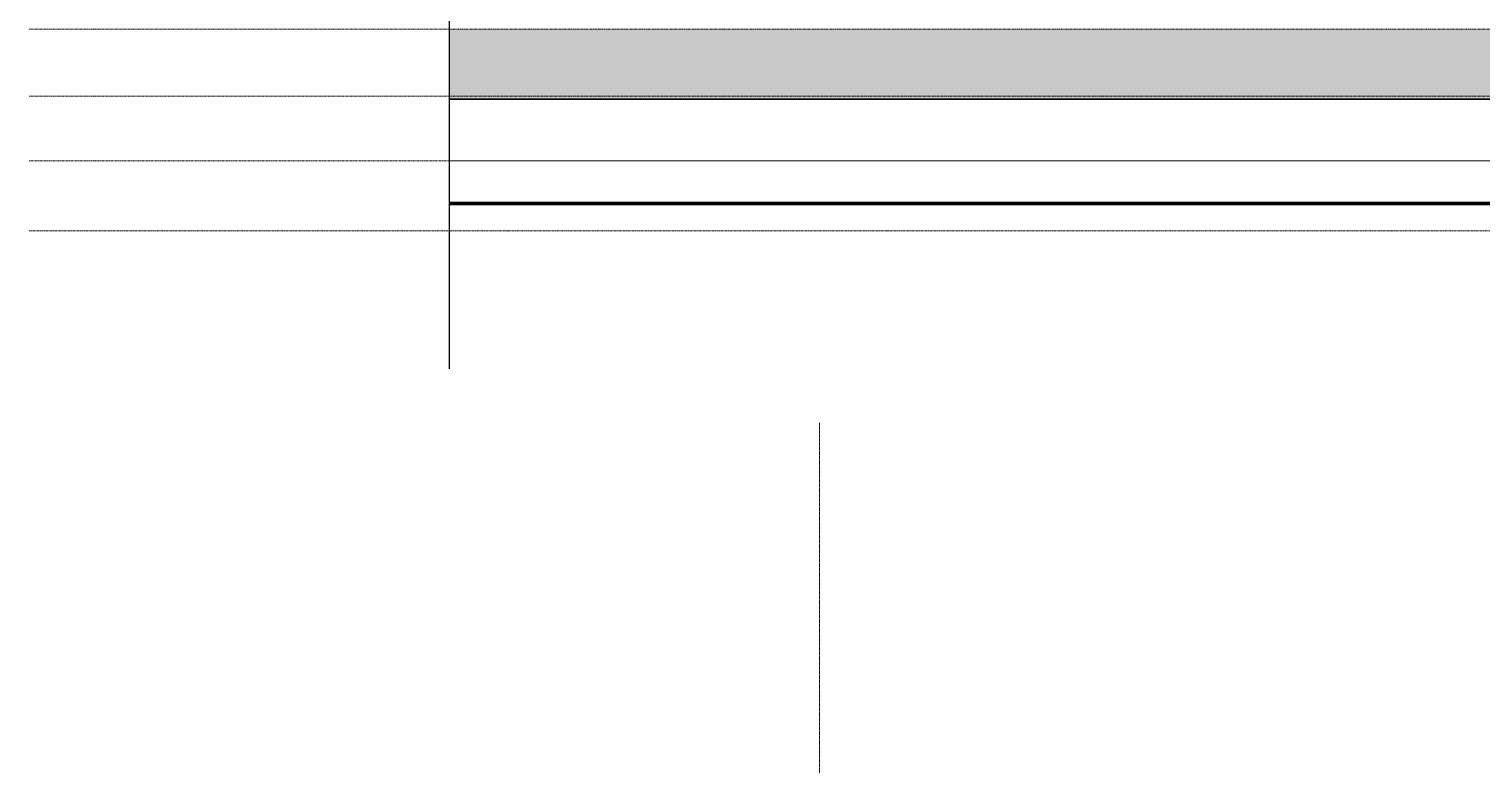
# Model space of a CAD drawing. Header units: centimetres. Extents: x -13467 to 3766, y -437 to 1921.
# Drawn here: x -5239 to -4200, y -437 to 94 of the extents above; entities that cross this region are included whole.
import ezdxf

# ---------------------------------------------------------------- set-up
doc = ezdxf.new("R2010")
doc.units = ezdxf.units.CM
doc.linetypes.add('Centre', pattern=[3.175, 0.635, -0.475, 1.59, -0.475])
doc.linetypes.add('Grid Line', pattern=[2.2225, 1.27, -0.3175, 0.3175, -0.3175])
for name, color, linetype, lineweight in [('A-DETL-GENF', 7, 'Continuous', 9), ('A-DETL-MEDM', 7, 'Continuous', 25), ('A-FLOR', 7, 'Continuous', 9), ('A-FLOR-LEVL', 7, 'Continuous', 9), ('A-FLOR-PATT', 7, 'Continuous', 35), ('C-BLDG-PADS', 7, 'Continuous', 9), ('C-TOPO', 7, 'Continuous', 9), ('S-GRID', 7, 'Continuous', 9)]:
    doc.layers.add(name, color=color, linetype=linetype, lineweight=lineweight)

# ---------------------------------------------------------------- blocks, each defined once
blk = doc.blocks.new('PQ_RVR_EST-01_ZZ_ZZ_MO_T_A_rvt-2-Sección 1-2')
at = {"layer": 'A-FLOR-PATT', "lineweight": 9, "true_color": 0x9a9a9a}
blk.add_hatch(color=253, dxfattribs=at).paths.add_polyline_path([(-4386.6, 44), (2113.1, 44), (2113.1, 94), (-4386.6, 94), (-4386.6, 55.8)])
at = {"layer": 'A-FLOR', "lineweight": 35}
blk.add_line((-4386.6, 44), (1960.2, 44), dxfattribs=at)
blk = doc.blocks.new('M_Break Line - M_Break Line-1962139-Sección 1-2')
at = {"layer": 'A-DETL-MEDM'}
blk.add_line((-4386.6, -148.6), (-4386.6, 639.9), dxfattribs=at)

msp = doc.modelspace()

# ---------------------------------------------------------------- hatches: boundary and pattern name
at = {"layer": 'A-FLOR-PATT', "lineweight": 9, "true_color": 0x9a9a9a}
msp.add_hatch(color=253, dxfattribs=at).paths.add_polyline_path([(-4937.954, 44), (1508.821, 44), (1508.821, 94), (-4937.954, 94), (-4937.954, 55.831)])

# ---------------------------------------------------------------- linework, layer by layer
at = {"layer": 'A-FLOR', "lineweight": 35}
msp.add_line((-4937.954, 44), (1408.821, 44), dxfattribs=at)
at = {"layer": 'A-FLOR-LEVL', "color": 253, "linetype": 'Centre', "true_color": 0xaaaaaa}
for p, q in [((-5238.571, 94), (1888.136, 94)), ((-5238.571, 46.025), (1888.136, 46.025)), ((-5238.571, 0), (1888.136, 0)), ((1888.136, -50), (-5238.571, -50))]:
    msp.add_line(p, q, dxfattribs=at)
at = {"layer": 'C-BLDG-PADS', "color": 253, "lineweight": 18, "true_color": 0xaaaaaa}
for p, q in [((1508.821, 0), (-4937.954, 0)), ((-4937.954, -30.48), (1508.821, -30.48))]:
    msp.add_line(p, q, dxfattribs=at)
at = {"layer": 'C-TOPO', "color": 253, "lineweight": 70, "true_color": 0xaaaaaa}
for p, q in [((-4451.545, -30.496), (-4937.954, -30.496)), ((-894.55, -30.496), (-4451.545, -30.496))]:
    msp.add_line(p, q, dxfattribs=at)
at = {"layer": 'C-TOPO', "color": 253, "true_color": 0xaaaaaa}
for q in [(-4937.954, -30.496), (-894.55, -30.496)]:
    msp.add_line((-4451.545, -30.496), q, dxfattribs=at)
at = {"layer": 'S-GRID', "color": 253, "linetype": 'Grid Line', "true_color": 0xaaaaaa}
msp.add_line((-4673.309, -437.332), (-4673.309, -187.332), dxfattribs=at)

# ---------------------------------------------------------------- block references
at = {"lineweight": 5}
msp.add_blockref('PQ_RVR_EST-01_ZZ_ZZ_MO_T_A_rvt-2-Sección 1-2', (-551.352, 0), dxfattribs=at)
at = {"layer": 'A-DETL-GENF'}
msp.add_blockref('M_Break Line - M_Break Line-1962139-Sección 1-2', (-551.352, 0), dxfattribs=at)

doc.saveas('drawing.dxf')
